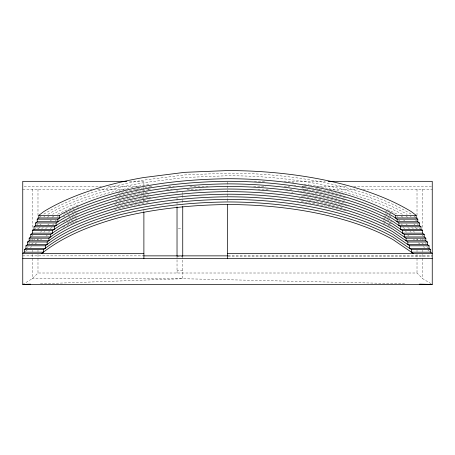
<?xml version="1.0" encoding="UTF-8"?>
<svg xmlns="http://www.w3.org/2000/svg" width="455" height="455" viewBox="0 0 455 455"><rect width="100%" height="100%" fill="white"/><g stroke="black" fill="none" stroke-linecap="round" stroke-linejoin="round"><path stroke-width="0.34" stroke-dasharray="2.27 1.71" d="M431.061 283.715L422.729 278.716L417.013 273.006L37.987 273.006L32.271 278.716L23.347 284.074M39.943 217.092L41.058 216.244M36.713 224.713L37.81 223.883M35.098 228.524L36.19 227.693M40.017 224.787L41.109 223.957M38.391 228.603L40.029 227.358M31.878 236.134L32.965 235.309M41.667 228.694L43.299 227.454M30.309 239.91L31.435 239.051M40.461 232.198L41.587 231.339M28.693 243.715L29.82 242.862M33.744 239.882L34.864 239.029M27.084 247.526L28.199 246.678M31.554 244.13L33.226 242.856M37.139 239.887L38.254 239.034M25.469 251.331L27.141 250.062M30.479 247.526L31.594 246.678M34.938 244.142L36.605 242.873M40.501 239.91L41.615 239.068M148.808 184.639L143.462 185.316A223.883 95.721 0 0 0 52.621 214.271M147.403 187.397L143.462 187.898A223.883 95.721 0 0 0 118.05 193.119M148.108 187.306L150.218 187.039M148.808 189.803L143.462 190.48A223.883 95.721 0 0 0 115.32 196.367M147.403 192.562L143.462 193.062A223.883 95.721 0 0 0 116.679 198.613M145.998 195.326L143.462 195.644A223.883 95.721 0 0 0 129.174 198.374M146.698 195.235L148.808 194.968M148.108 197.641L143.462 198.226A223.883 95.721 0 0 0 114.643 204.284M148.808 197.55L150.923 197.282M149.513 200.041L143.462 200.814A223.883 95.721 0 0 0 129.174 203.539M148.108 202.805L143.462 203.396A223.883 95.721 0 0 0 124.266 207.179M40.45 283.801L182.739 278.716L404.603 283.801M129.721 181.329L143.888 181.329L143.888 187.011M254.339 181.329L265.68 181.329M284.108 181.329L325.223 181.329M24.166 186.499L101.38 186.499M108.466 186.499L140.345 186.499M149.547 186.499L153.085 186.499M168.657 186.499L174.322 186.499M189.894 186.499L209.71 186.499M253.628 186.499L265.68 186.499M284.108 186.499L289.778 186.499M301.83 186.499L306.084 186.499M316.003 186.499L346.483 186.499M353.575 186.499L432.25 186.499M22.75 189.2L92.001 189.2M97.688 189.2L126.826 189.2M136.068 189.2L139.622 189.2M148.131 189.2L150.963 189.2M166.536 189.2L172.195 189.2M187.062 189.2L203.339 189.2M257.939 189.2L268.592 189.2M285.638 189.2L292.03 189.2M303.388 189.2L307.648 189.2M317.596 189.2L320.434 189.2M328.954 189.2L357.363 189.2M363.045 189.2L432.25 189.2M178.297 228.336L182.108 228.336M22.75 255.864L143.888 255.864M228.114 255.864L432.25 255.864M228.114 256.119L431.539 256.119M177.029 256.739L182.739 256.739M182.739 270.338L177.501 270.338L177.501 273.006M413.942 216.244L415.057 217.092M415.574 220.066L417.229 221.323M417.189 223.883L418.287 224.713M413.891 223.957L414.983 224.787M418.81 227.693L419.902 228.524M414.971 227.358L416.609 228.603M411.701 227.454L413.333 228.694M422.035 235.309L423.122 236.134M413.413 231.339L414.539 232.198M423.565 239.051L424.691 239.91M420.136 239.029L421.256 239.882M425.18 242.862L426.307 243.715M416.746 239.034L417.861 239.887M421.774 242.856L423.446 244.13M426.801 246.678L427.916 247.526M413.385 239.068L414.499 239.91M418.395 242.873L420.062 244.142M423.406 246.678L424.521 247.526M427.859 250.062L429.531 251.331M422.729 189.2L422.729 229.695M422.729 238.841L422.729 240.354M422.729 250.187L422.729 251.723M422.729 254.442L422.729 278.716M417.013 189.2L417.013 217.609M417.013 227.494L417.013 228.973M417.013 238.841L417.013 240.337M417.013 250.187L417.013 251.7M417.013 254.442L417.013 273.006M227.403 181.977L227.403 198.42M227.403 199.131L227.403 201.258M182.739 192.402L182.739 194.535M182.739 195.218L182.739 199.495M182.739 200.155L182.739 204.454M182.739 256.171L182.739 278.716L32.271 278.716L32.271 254.442M177.029 190.287L177.029 193.807M177.029 198.061L177.029 206.547M177.029 255.864L177.029 273.006M143.888 187.722L143.888 202.629M143.888 209.766L143.888 211.893M37.987 189.2L37.987 217.609M37.987 227.494L37.987 228.973M37.987 238.841L37.987 240.337M37.987 250.187L37.987 251.7M37.987 254.442L37.987 273.006M32.271 189.2L32.271 229.695M32.271 238.841L32.271 240.354M32.271 250.187L32.271 251.723M46.103 236.014A223.883 95.721 0 0 1 47.252 235.343M62.847 227.255A223.883 95.721 0 0 1 66.203 225.731M66.885 225.435A223.883 95.721 0 0 1 71.714 223.371M72.328 223.115A223.883 95.721 0 0 1 74.825 222.108M75.45 221.858A223.883 95.721 0 0 1 77.356 221.113M114.643 209.448A223.883 95.721 0 0 1 123.572 207.332M297.161 201.144A223.883 95.721 0 0 1 298.548 201.343M301.312 201.747A223.883 95.721 0 0 1 304.065 202.168M304.753 202.276A223.883 95.721 0 0 1 347.04 211.183M383.286 223.371A223.883 95.721 0 0 1 387.433 225.134M388.115 225.435A223.883 95.721 0 0 1 392.153 227.255M407.748 235.343A223.883 95.721 0 0 1 408.897 236.014M48.418 232.09A223.883 95.721 0 0 1 49.601 231.419M67.567 222.552A223.883 95.721 0 0 1 76.719 218.775M116.679 206.36A223.883 95.721 0 0 1 128.469 203.686M299.242 198.858A223.883 95.721 0 0 1 300.624 199.062M301.312 199.165A223.883 95.721 0 0 1 304.065 199.586M306.801 200.018A223.883 95.721 0 0 1 308.16 200.24M308.837 200.354A223.883 95.721 0 0 1 343.718 207.719M383.286 220.789A223.883 95.721 0 0 1 386.062 221.955M388.798 223.149A223.883 95.721 0 0 1 391.488 224.366M405.399 231.419A223.883 95.721 0 0 1 406.582 232.09M43.845 232.209A223.883 95.721 0 0 1 44.965 231.527M50.198 228.507A223.883 95.721 0 0 1 52.006 227.517M62.847 222.091A223.883 95.721 0 0 1 64.855 221.175M65.526 220.868A223.883 95.721 0 0 1 71.014 218.497M71.714 218.207A223.883 95.721 0 0 1 73.574 217.444M74.193 217.194A223.883 95.721 0 0 1 77.356 215.949M301.312 196.583A223.883 95.721 0 0 1 302.694 196.787M303.377 196.896A223.883 95.721 0 0 1 306.118 197.328M306.801 197.436A223.883 95.721 0 0 1 340.357 204.284M341.034 204.449A223.883 95.721 0 0 1 349.013 206.553M383.286 218.207A223.883 95.721 0 0 1 392.153 222.091M402.993 227.517A223.883 95.721 0 0 1 404.802 228.507M410.035 231.527A223.883 95.721 0 0 1 411.155 232.209M45.528 228.609A223.883 95.721 0 0 1 47.252 227.591M52.621 224.605A223.883 95.721 0 0 1 53.849 223.951M68.25 217.086A223.883 95.721 0 0 1 77.998 213.116M115.32 201.531A223.883 95.721 0 0 1 128.469 198.522M291.57 192.653A223.883 95.721 0 0 1 292.969 192.829M303.377 194.313A223.883 95.721 0 0 1 304.753 194.524M305.436 194.632A223.883 95.721 0 0 1 308.16 195.076M308.837 195.189A223.883 95.721 0 0 1 314.422 196.156M315.139 196.287A223.883 95.721 0 0 1 344.389 202.731M383.986 215.915A223.883 95.721 0 0 1 390.822 218.895M401.151 223.951A223.883 95.721 0 0 1 402.379 224.605M407.748 227.591A223.883 95.721 0 0 1 409.472 228.609M47.832 224.673A223.883 95.721 0 0 1 49.009 224.008M55.095 220.72A223.883 95.721 0 0 1 56.357 220.078M62.847 216.927A223.883 95.721 0 0 1 64.855 216.011M67.567 214.805A223.883 95.721 0 0 1 71.014 213.327M71.714 213.037A223.883 95.721 0 0 1 73.574 212.28M74.193 212.024A223.883 95.721 0 0 1 78.641 210.29M297.854 190.912A223.883 95.721 0 0 1 299.242 191.111M299.936 191.214A223.883 95.721 0 0 1 302.694 191.623M303.377 191.731A223.883 95.721 0 0 1 339.68 198.949M342.382 199.626A223.883 95.721 0 0 1 345.055 200.319M385.374 213.913A223.883 95.721 0 0 1 391.488 216.62M398.643 220.078A223.883 95.721 0 0 1 399.905 220.72M405.991 224.008A223.883 95.721 0 0 1 407.168 224.673M50.198 220.755A223.883 95.721 0 0 1 51.398 220.095M56.989 217.171A223.883 95.721 0 0 1 58.268 216.535M63.512 214.038A223.883 95.721 0 0 1 64.855 213.423M65.526 213.122A223.883 95.721 0 0 1 79.284 207.463M302.006 188.939A223.883 95.721 0 0 1 304.753 189.36M305.436 189.468A223.883 95.721 0 0 1 308.16 189.911M308.837 190.019A223.883 95.721 0 0 1 311.538 190.48M312.261 190.605A223.883 95.721 0 0 1 346.38 198.09M385.374 211.33A223.883 95.721 0 0 1 392.153 214.345M396.732 216.535A223.883 95.721 0 0 1 398.011 217.171M403.602 220.095A223.883 95.721 0 0 1 404.802 220.755M52.006 217.183A223.883 95.721 0 0 1 53.849 216.205M57.626 214.271A223.883 95.721 0 0 1 78.641 205.125M294.368 185.27A223.883 95.721 0 0 1 295.767 185.458M302.006 186.357A223.883 95.721 0 0 1 303.377 186.567M304.065 186.669A223.883 95.721 0 0 1 310.191 187.665M311.538 187.898A223.883 95.721 0 0 1 343.718 194.808M387.433 209.636A223.883 95.721 0 0 1 397.374 214.271M401.151 216.205A223.883 95.721 0 0 1 402.993 217.183M47.252 217.262A223.883 95.721 0 0 1 49.009 216.256M292.269 182.41A223.883 95.721 0 0 1 293.668 182.591M304.065 184.087A223.883 95.721 0 0 1 308.837 184.855M309.514 184.969A223.883 95.721 0 0 1 402.379 214.271M405.991 216.256A223.883 95.721 0 0 1 407.748 217.262M43.845 216.711A223.883 95.721 0 0 1 44.965 216.034M47.832 214.345A223.883 95.721 0 0 1 143.462 182.734L184.69 177.501L227.5 175.732A223.883 95.721 0 0 1 407.168 214.345M410.035 216.034A223.883 95.721 0 0 1 411.155 216.711M43.845 214.129A223.883 95.721 0 0 1 143.462 180.152L184.69 174.919L227.5 173.15A223.883 95.721 0 0 1 411.155 214.129"/><path stroke-width="0.68" d="M143.888 253.401L22.75 253.401L24.36 252.178L24.36 249.596L25.963 248.373L25.963 245.791L27.573 244.568L27.573 241.986L29.183 240.763L29.183 238.181L30.792 236.958L30.792 234.376L32.396 233.159L32.396 230.577L34.006 229.354L34.006 226.772L35.615 225.549L35.615 222.967L37.219 221.744L37.219 219.162L38.829 217.939L38.829 215.357L43.845 211.547A223.883 95.721 0 0 1 143.462 177.569L184.69 172.337L227.5 170.568A223.883 95.721 0 0 1 411.155 211.547L416.171 215.357L416.171 217.939L417.781 219.162L417.781 221.744L419.385 222.967L419.385 225.549L420.994 226.772L420.994 229.354L422.604 230.577L422.604 233.159L424.208 234.376L424.208 236.958L425.817 238.181L425.817 240.763L427.427 241.986L427.427 244.568L429.037 245.791L429.037 248.373L430.64 249.596L430.64 252.178L432.25 253.401L227.403 253.401M38.829 215.357L59.685 215.357L62.068 213.731C112.812 187.238 170.932 179.606 227.5 178.713A208.026 88.941 0 0 1 392.932 213.731L395.315 215.357L416.171 215.357M37.219 219.162L57.899 219.162C76.394 207.366 97.654 200.894 118.476 194.49C154.137 185.594 190.787 181.676 227.5 181.295A208.026 88.941 0 0 1 392.932 216.313L397.101 219.162L417.781 219.162M35.615 222.967L56.107 222.967C74.899 210.273 97.023 203.76 118.476 197.072C154.137 188.177 190.787 184.258 227.5 183.877A208.026 88.941 0 0 1 392.932 218.895L398.893 222.967L419.385 222.967M34.006 226.772L54.321 226.772C73.465 213.276 96.358 206.559 118.476 199.654C154.137 190.759 190.787 186.84 227.5 186.459A208.026 88.941 0 0 1 392.932 221.477L400.679 226.772L420.994 226.772M32.396 230.577L52.53 230.577C72.072 216.347 95.664 209.317 118.476 202.236C154.137 193.341 190.787 189.422 227.5 189.041A208.026 88.941 0 0 1 392.932 224.059L402.47 230.577L422.604 230.577M30.792 234.376L50.744 234.376C70.713 219.481 94.947 212.041 118.476 204.818C154.137 195.923 190.787 192.004 227.5 191.623A208.026 88.941 0 0 1 392.932 226.641L404.256 234.376L424.208 234.376M29.183 238.181L48.952 238.181C69.382 222.654 94.219 214.749 118.476 207.4C154.137 198.505 190.787 194.592 227.5 194.205A208.026 88.941 0 0 1 392.932 229.229L406.048 238.181L425.817 238.181M27.573 241.986L47.161 241.986C68.068 225.862 93.48 217.444 118.476 209.982C154.137 201.087 190.787 197.174 227.5 196.787A208.026 88.941 0 0 1 392.932 231.811L407.839 241.986L427.427 241.986M25.963 245.791L45.375 245.791C66.777 229.104 92.729 220.123 118.476 212.565C154.137 203.669 190.787 199.756 227.5 199.375A208.026 88.941 0 0 1 392.932 234.393L409.625 245.791L429.037 245.791M24.36 249.596L43.583 249.596C65.497 232.374 91.978 222.796 118.476 215.147C154.137 206.251 190.787 202.338 227.5 201.957A208.026 88.941 0 0 1 392.932 236.975L411.417 249.596L430.64 249.596M41.797 253.401C64.235 235.667 91.222 225.464 118.476 217.735C154.137 208.834 190.787 204.921 227.5 204.54A208.026 88.941 0 0 1 392.932 239.557L413.203 253.401M126.882 181.329L22.75 181.329L22.75 284.432L30.536 284.153M328.055 181.329L432.25 181.329L432.25 284.432L22.75 284.432M38.829 217.939L59.685 217.939L59.685 215.357M416.171 217.939L395.315 217.939L395.315 215.357M37.219 221.744L57.899 221.744L57.899 219.162M417.781 221.744L397.101 221.744L397.101 219.162M35.615 225.549L56.107 225.549L56.107 222.967M419.385 225.549L398.893 225.549L398.893 222.967M34.006 229.354L54.321 229.354L54.321 226.772M420.994 229.354L400.679 229.354L400.679 226.772M32.396 233.159L52.53 233.159L52.53 230.577M422.604 233.159L402.47 233.159L402.47 230.577M30.792 236.958L50.744 236.958L50.744 234.376M424.208 236.958L404.256 236.958L404.256 234.376M29.183 240.763L48.952 240.763L48.952 238.181M425.817 240.763L406.048 240.763L406.048 238.181M27.573 244.568L47.161 244.568L47.161 241.986M427.427 244.568L407.839 244.568L407.839 241.986M25.963 248.373L45.375 248.373L45.375 245.791M429.037 248.373L409.625 248.373L409.625 245.791M24.36 252.178L43.583 252.178L43.583 249.596M430.64 252.178L411.417 252.178L411.417 249.596M143.888 255.864L227.403 255.864M22.75 258.565L432.25 258.565M419.493 284.142L432.25 284.432M227.403 204.54L227.403 258.565M182.739 206.502L182.739 256.171M177.029 207.207L177.029 256.034M143.888 212.354L143.888 258.565"/></g></svg>
